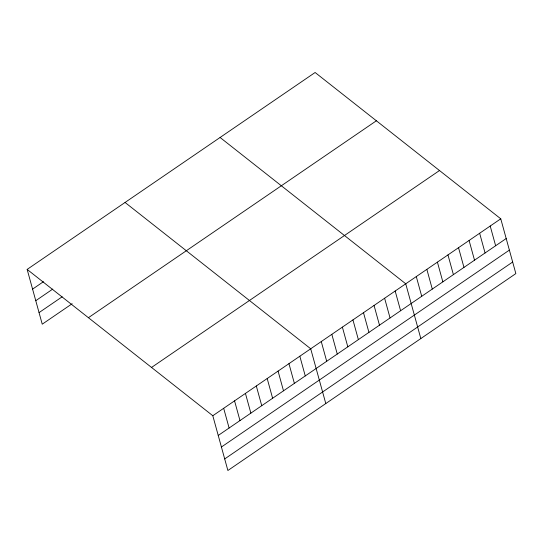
<?xml version="1.0" encoding="UTF-8"?>
<svg xmlns="http://www.w3.org/2000/svg" width="543" height="543" viewBox="0 0 543 543"><rect width="100%" height="100%" fill="white"/><g stroke="black" fill="none" stroke-linecap="round" stroke-linejoin="round"><path stroke-width="0.81" d="M27.15 269.409L315.116 72.497L500.761 218.815L515.85 273.591L227.884 470.503L212.802 415.734L27.15 269.409L42.239 324.185L72.151 303.727M32.58 289.127L43.46 281.688M35.77 300.7L52.766 289.073M39.048 312.612L62.167 296.804M88.414 317.696L376.38 120.784M151.538 367.448L439.497 170.529M212.802 415.734L500.761 218.815M218.232 435.452L506.191 238.533M221.415 447.018L509.382 250.099M224.7 458.937L512.667 262.018M220.085 137.481L405.736 283.799L420.825 338.567M125.06 202.458L310.705 348.782L325.793 403.551M490.207 226.037L495.637 245.755M479.645 233.259L485.075 252.97M469.091 240.474L474.521 260.192M458.53 247.696L463.96 267.414M447.968 254.918L453.398 274.636M437.414 262.14L442.844 281.851M426.852 269.362L432.282 289.073M416.291 276.577L421.728 296.295M395.175 291.021L400.605 310.739M384.62 298.243L390.05 317.954M374.059 305.458L379.489 325.176M363.498 312.68L368.935 332.397M352.943 319.902L358.373 339.619M342.382 327.124L347.812 346.834M331.827 334.339L337.257 354.056M321.266 341.561L326.696 361.278M299.831 356.222L305.261 375.939M288.951 363.661L294.381 383.378M278.07 371.1L283.5 390.817M267.19 378.539L272.62 398.257M256.316 385.978L261.746 405.696M245.436 393.417L250.866 413.135M234.556 400.856L239.986 420.574M223.675 408.295L229.105 428.013"/></g></svg>
